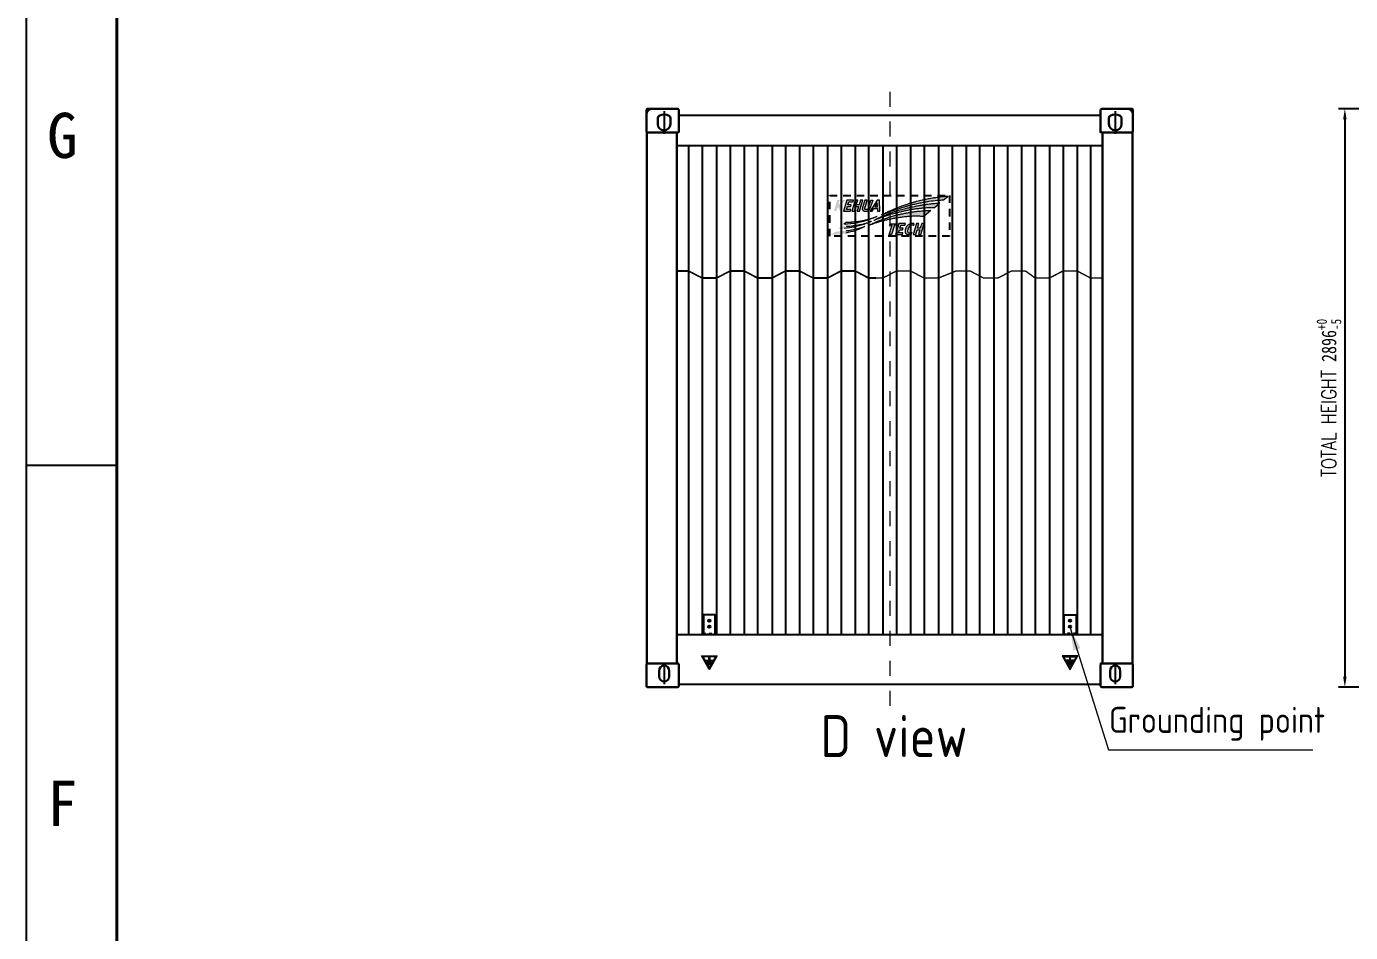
# Model space of a CAD drawing. Extents: x 61367 to 140945, y -1257 to 25588.
# Drawn here: x 61367 to 68000, y 16515 to 21051 of the extents above; entities that cross this region are included whole.
import ezdxf

# ---------------------------------------------------------------- set-up
doc = ezdxf.new("R2010")
doc.units = 0
doc.header["$MEASUREMENT"] = 0
doc.header["$PDMODE"] = 2
doc.header["$PDSIZE"] = 0.2
for name, pattern in [('ACAD_ISO02W100', [15, 12, -3]), ('ACAD_ISO03W100', [30, 12, -18]), ('AM_ISO08W050', [18, 12, -1.5, 3, -1.5]), ('CENTER', [50.8, 31.75, -6.35, 6.35, -6.35]), ('EB_DASH', [6, 3, -3]), ('JIS_02_0.7', [1.35, 0.75, -0.6])]:
    doc.linetypes.add(name, pattern=pattern)
doc.layers.get('0').update_dxf_attribs({"linetype": 'CONTINUOUS'})
doc.layers.get('DEFPOINTS').update_dxf_attribs({"linetype": 'CONTINUOUS'})
doc.layers.add('2', color=4, linetype='CENTER')
doc.layers.add('FORM', color=7, linetype='CONTINUOUS')
for name, color, linetype, lineweight in [('AM_0', 7, 'CONTINUOUS', 30), ('AM_7N', 4, 'AM_ISO08W050', 25), ('CO', 7, 'CONTINUOUS', 9), ('THICK', 7, 'CONTINUOUS', 0), ('图层1', 7, 'ACAD_ISO02W100', 18), ('尺寸层', 1, 'CONTINUOUS', 15), ('标注', 5, 'CONTINUOUS', 18)]:
    doc.layers.add(name, color=color, linetype=linetype, lineweight=lineweight)
doc.styles.add('GB', font='gbenor.shx', dxfattribs={"bigfont": 'gbcbig.shx'})
doc.styles.add('KEHUA', font='STFANGSO.TTF')
doc.styles.get("Standard").update_dxf_attribs({"font": 'SimSun.ttf', "height": 60})
doc.styles.add('txtstyle_200', font='tssdeng.shx', dxfattribs={"bigfont": 'hztxt.shx'})
doc.styles.add('仿宋', font='SimSun.ttf', dxfattribs={"width": 0.8})
doc.dimstyles.new('1.5DJ', dxfattribs={"dimscale": 1.5, "dimtxt": 75, "dimasz": 75, "dimexe": 20, "dimexo": 0, "dimgap": 20, "dimtad": 1, "dimdec": 1, "dimtxsty": 'Standard', "dimcen": 10, "dimclrd": 95, "dimclre": 95, "dimclrt": 95, "dimadec": 0, "dimazin": 0, "dimtfac": 1, "dimtdec": 1, "dimtmove": 1, "dimatfit": 3, "dimfxl": 1.25, "dimlwd": 13, "dimlwe": 15, "dimarcsym": 1})
doc.dimstyles.new('12倍', dxfattribs={"dimscale": 21, "dimtxt": 3.5, "dimasz": 2.5, "dimexe": 1.5, "dimexo": 0, "dimgap": 1, "dimtad": 1, "dimtoh": 1, "dimdsep": 46, "dimtxsty": '仿宋', "dimcen": 2.5, "dimdle": 5, "dimclrd": 4, "dimclre": 4, "dimclrt": 3, "dimadec": 0, "dimazin": 0, "dimtfac": 1, "dimtmove": 0, "dimatfit": 3, "dimfxl": 1, "dimtolj": 1, "dimarcsym": 0})

# ---------------------------------------------------------------- blocks, each defined once
blk = doc.blocks.new('WET5Y56YRFTWEDFWRW536T4TE4RWEFWE')
at = {"layer": 'FORM', "color": 4}
blk.add_line((150620.8, -41387.8), (150949.1, -41387.8), dxfattribs=at)
at = {"layer": 'FORM', "color": 6}
blk.add_lwpolyline([(150620.8, -36495.1), (178203.8, -36495.1), (178203.8, -56000.2), (150620.8, -56000.2)], close=True, dxfattribs=at)
at = {"layer": 'FORM', "color": 8, "lineweight": 40}
blk.add_lwpolyline([(150949.1, -55671.9), (177875.4, -55671.9), (177875.4, -36823.5), (150949.1, -36823.5)], close=True, dxfattribs=at)
at = {"layer": 'FORM', "color": 4, "style": 'KEHUA'}
for s, p in [('G', (150695.6, -40269.8)), ('F', (150695.6, -42699.7))]:
    blk.add_text(s, height=164.2, dxfattribs=at).set_placement(p)
blk = doc.blocks.new('EY5IU78I87UI786')
at = {"color": 2}
for p, q in [((872260.3, -72846.1), (872299.4, -72913.9)), ((872339, -72845.4), (872260.7, -72845.4)), ((872267.4, -72851.4), (872298.4, -72905.1)), ((872299.3, -72904.6), (872268.3, -72850.9)), ((872330.9, -72848.9), (872268.8, -72848.9)), ((872268.8, -72849.9), (872330.9, -72849.9)), ((872281.9, -72868), (872281.9, -72872)), ((872297.9, -72868), (872281.9, -72868)), ((872281.9, -72872), (872317.9, -72872)), ((872288.5, -72877.6), (872288.5, -72881.5)), ((872311.2, -72877.6), (872288.5, -72877.6)), ((872288.5, -72881.5), (872311.2, -72881.5)), ((872294.1, -72887.1), (872294.1, -72891)), ((872305.7, -72887.1), (872294.1, -72887.1)), ((872294.1, -72891), (872305.7, -72891)), ((872297.9, -72852.5), (872297.9, -72868)), ((872301.8, -72852.5), (872297.9, -72852.5)), ((872300.3, -72913.9), (872339.4, -72846.1)), ((872331.5, -72850.9), (872300.5, -72904.6)), ((872301.3, -72905.1), (872332.4, -72851.4)), ((872301.8, -72868), (872301.8, -72852.5)), ((872317.9, -72868), (872301.8, -72868)), ((872305.7, -72891), (872305.7, -72887.1)), ((872311.2, -72881.5), (872311.2, -72877.6)), ((872317.9, -72872), (872317.9, -72868))]:
    blk.add_line(p, q, dxfattribs=at)
for centre in [(872266.8, -72849.4), (872332.9, -72849.4), (872299.9, -72906.7)]:
    blk.add_circle(centre, 2.1, dxfattribs=at)
for centre, start, end in [((872260.7, -72845.9), 90, 210), ((872339, -72845.9), 330, 90), ((872299.9, -72913.7), 210, 330)]:
    blk.add_arc(centre, 0.5, start, end, dxfattribs=at)
blk = doc.blocks.new('A$C71887806')
h = blk.add_hatch(color=256)
edge = h.paths.add_edge_path()
edge.add_spline(control_points=[(14.74, 18.89), (14.73, 18.9), (14.72, 18.93), (14.7, 18.99), (14.67, 19.06), (14.63, 19.15), (14.58, 19.26), (14.52, 19.42), (14.44, 19.61), (14.18, 20.3), (13.86, 21.18), (13.5, 22.27), (13.23, 23.13), (12.82, 24.49), (12.48, 25.71), (12.19, 26.88), (12.01, 27.59), (11.79, 28.55), (11.53, 29.7), (11.29, 30.89), (11.07, 32.06), (10.86, 33.26), (10.63, 34.7), (10.38, 36.51), (10.16, 38.52), (10.01, 40.69), (9.95, 42.49), (9.97, 44), (10.01, 44.85), (10.05, 45.51), (10.1, 46.07), (10.15, 46.52), (10.18, 46.79)], knot_values=[0, 0, 0, 0, 0.156664, 0.371959, 0.73002, 1.086761, 1.571408, 2.187305, 3.117296, 4.104866, 11.080452, 14.356878, 17.978783, 21.936292, 31.461629, 33.287236, 36.476518, 40.233224, 45.267375, 50.601102, 54.907409, 59.6558, 65.256225, 72.484809, 81.732527, 89.561828, 98.750059, 103.420502, 107.725121, 109.100253, 111.344408, 114.549621, 114.549621, 114.549621, 114.549621], degree=3, periodic=0)
edge.add_line((10.18, 46.79), (7.29, 50.23))
edge.add_spline(control_points=[(7.29, 50.23), (7.28, 50.04), (7.28, 49.71), (7.29, 48.81), (7.33, 47.6), (7.44, 45.78), (7.6, 43.95), (7.83, 42.06), (8.05, 40.46), (8.32, 38.8), (8.66, 36.98), (9.06, 35.07), (9.55, 32.99), (10.02, 31.24), (10.5, 29.61), (10.86, 28.44), (11.21, 27.4), (11.51, 26.52), (11.82, 25.65), (12.15, 24.78), (12.5, 23.88), (12.91, 22.86), (13.31, 21.94), (13.73, 21), (14, 20.41), (14.23, 19.92), (14.37, 19.62), (14.48, 19.39), (14.56, 19.23), (14.63, 19.09), (14.69, 18.98), (14.73, 18.89)], knot_values=[0, 0, 0, 0, 2.251095, 4.037337, 10.776802, 16.941191, 26.033653, 32.819381, 39.939825, 45.569154, 53.075632, 62.20946, 69.106964, 78.847478, 84.06424, 89.557573, 93.671808, 97.270439, 100.741865, 104.859393, 108.490807, 112.321634, 118.121301, 120.665247, 124.704879, 125.969872, 127.219945, 128.699407, 129.029051, 129.388976, 130.547522, 130.547522, 130.547522, 130.547522], degree=3, periodic=0)
edge.add_line((14.73, 18.89), (14.74, 18.89))
edge = h.paths.add_edge_path()
edge.add_spline(control_points=[(3.44, 54.79), (3.45, 54.57), (3.49, 53.9), (3.59, 52.7), (3.75, 51.12), (3.93, 49.56), (4.16, 47.86), (4.41, 46.19), (4.72, 44.38), (5.02, 42.77), (5.35, 41.16), (5.74, 39.41), (6.27, 37.23), (6.83, 35.14), (7.43, 33.15), (7.89, 31.7), (8.42, 30.19), (8.8, 29.14), (9.16, 28.19), (9.43, 27.51), (9.74, 26.77), (10.08, 25.95), (10.4, 25.21), (10.73, 24.49), (10.99, 23.94), (11.21, 23.48), (11.39, 23.12), (11.56, 22.78), (11.72, 22.46), (11.85, 22.21), (11.93, 22.05), (11.98, 21.95), (12.03, 21.86), (12.06, 21.79), (12.09, 21.75), (12.11, 21.71), (12.12, 21.69), (12.13, 21.67), (12.14, 21.66), (12.15, 21.64), (12.16, 21.62), (12.16, 21.61)], knot_values=[0, 0, 0, 0, 2.680353, 8.080102, 14.525223, 21.795446, 26.996981, 35.223274, 42.186163, 49.123825, 54.985268, 61.936161, 70.776751, 82.081783, 87.958375, 95.855856, 100.393206, 107.28013, 109.30614, 112.631833, 116.092756, 119.061369, 123.262575, 125.863085, 128.659319, 130.501924, 132.117781, 133.478264, 135.092176, 136.398381, 136.830552, 137.285081, 137.781478, 138.00503, 138.221778, 138.412163, 138.495693, 138.564209, 138.610851, 138.665588, 138.837288, 138.837288, 138.837288, 138.837288], degree=3, periodic=0)
edge.add_spline(control_points=[(12.16, 21.61), (12.15, 21.64), (12.14, 21.67), (12.11, 21.72), (12.09, 21.77), (12.07, 21.83), (12.03, 21.92), (11.97, 22.06), (11.88, 22.28), (11.76, 22.59), (11.62, 22.93), (11.43, 23.43), (11.22, 23.97), (10.96, 24.67), (10.72, 25.34), (10.45, 26.1), (10.21, 26.82), (9.9, 27.73), (9.55, 28.83), (9.14, 30.18), (8.63, 31.94), (8.13, 33.82), (7.63, 35.88), (7.21, 37.83), (6.82, 39.84), (6.47, 41.98), (6.19, 43.97), (5.99, 45.85), (5.86, 47.4), (5.78, 48.77), (5.74, 49.92), (5.72, 50.89), (5.72, 51.58), (5.72, 51.96), (5.72, 52.07)], knot_values=[0, 0, 0, 0, 0.336928, 0.432734, 0.707624, 0.978258, 1.215264, 1.906319, 2.7907, 4.064011, 5.895574, 7.292648, 10.433281, 12.879811, 16.299953, 19.064562, 22.609088, 25.392075, 30.733019, 36.473671, 42.429405, 52.793357, 59.98618, 67.989181, 76.755881, 84.68391, 94.163165, 100.978893, 107.509874, 112.933503, 117.520651, 121.429385, 124.524463, 125.936083, 125.936083, 125.936083, 125.936083], degree=3, periodic=0)
edge.add_line((5.72, 52.07), (3.44, 54.79))
edge = h.paths.add_edge_path()
edge.add_spline(control_points=[(9.44, 25.45), (9.41, 25.52), (9.37, 25.6), (9.32, 25.73), (9.28, 25.82), (9.24, 25.92), (9.19, 26.04), (9.13, 26.2), (9.06, 26.36), (9, 26.51), (8.94, 26.65), (8.82, 26.96), (8.67, 27.31), (8.5, 27.75), (8.36, 28.11), (8.21, 28.5), (8.02, 29.03), (7.76, 29.71), (7.48, 30.5), (7.19, 31.31), (6.92, 32.09), (6.6, 33.06), (6.26, 34.1), (5.86, 35.36), (5.46, 36.7), (5.01, 38.26), (4.52, 40.09), (3.99, 42.22), (3.44, 44.68), (2.97, 47.1), (2.5, 50), (2.21, 52.42), (2.05, 54.32), (1.99, 55.23), (1.96, 55.9), (1.94, 56.4), (1.93, 56.55)], knot_values=[0, 0, 0, 0, 0.87523, 1.097172, 1.661139, 2.006644, 2.394707, 3.319909, 4.000149, 4.564089, 5.273105, 5.807208, 8.534045, 9.922459, 11.490078, 13.143715, 14.970889, 18.271272, 21.972058, 25.101434, 28.583578, 31.886236, 37.516261, 41.697583, 47.831275, 54.357239, 61.361074, 70.587968, 80.8957, 91.788456, 100.237234, 116.399379, 121.13538, 123.220309, 127.403297, 129.240324, 129.240324, 129.240324, 129.240324], degree=3, periodic=0)
edge.add_line((1.93, 56.55), (0, 58.87))
edge.add_spline(control_points=[(0, 58.87), (0.01, 58.76), (0.05, 58.35), (0.12, 57.57), (0.23, 56.33), (0.4, 54.75), (0.64, 52.91), (0.91, 51.14), (1.22, 49.31), (1.56, 47.6), (1.93, 45.91), (2.28, 44.46), (2.58, 43.27), (2.83, 42.34), (3.01, 41.71), (3.17, 41.14), (3.33, 40.61), (3.54, 39.92), (3.82, 39.01), (4.55, 36.76), (5.35, 34.56), (6.24, 32.36), (6.66, 31.36), (7.06, 30.43), (7.47, 29.52), (7.85, 28.69), (8.19, 27.97), (8.45, 27.43), (8.67, 26.98), (8.86, 26.61), (8.97, 26.37), (9.07, 26.17), (9.15, 26.02), (9.2, 25.92), (9.24, 25.85), (9.26, 25.8), (9.29, 25.74), (9.32, 25.69), (9.34, 25.64), (9.37, 25.59), (9.4, 25.53), (9.43, 25.48), (9.44, 25.45)], knot_values=[0, 0, 0, 0, 1.415946, 4.874534, 9.525791, 16.349342, 24.095501, 31.901395, 37.873875, 46.559705, 52.896728, 58.700164, 64.561819, 67.721663, 70.273758, 72.503628, 74.875279, 76.849786, 81.251424, 86.396433, 105.364498, 109.451914, 114.955312, 118.441327, 121.766557, 126.943636, 129.37394, 131.411481, 134.218633, 135.360409, 136.47941, 137.392754, 138.026114, 138.511768, 138.781714, 138.967972, 139.22198, 139.499944, 139.713437, 139.907325, 140.168786, 140.545581, 140.545581, 140.545581, 140.545581], degree=3, periodic=0)
h = blk.add_hatch(color=256)
h.paths.add_polyline_path([(7.55, 4.51), (7.55, 5.96), (4.62, 4.47), (2.05, 7.33), (2.05, 6.11), (4.36, 3.68), (2.05, 4.38), (2.05, 3.15), (7.55, 1.48), (7.55, 2.71), (5.76, 3.26), (5.53, 3.51)])
h.paths.add_polyline_path([(6.73, 7.78), (5.17, 8.25), (5.17, 9.89), (4.34, 10.14), (4.34, 8.51), (2.87, 8.95), (2.87, 11.06), (2.05, 11.31), (2.05, 7.97), (7.55, 6.3), (7.55, 9.78), (6.73, 10.03)])
h.paths.add_polyline_path([(5.19, 12.45), (5.19, 13.85), (7.55, 13.13), (7.55, 14.37), (2.05, 16.04), (2.05, 14.81), (4.34, 14.11), (4.34, 12.71), (2.05, 13.41), (2.05, 12.17), (7.55, 10.5), (7.55, 11.73)])
edge = h.paths.add_edge_path()
edge.add_spline(control_points=[(5.88, 18.88), (5.96, 18.86), (6.1, 18.81), (6.32, 18.7), (6.53, 18.55), (6.7, 18.29), (6.78, 18.01), (6.81, 17.71), (6.8, 17.38), (6.62, 17.02), (6.29, 16.99), (6.07, 17.02), (5.88, 17.07), (5.7, 17.13), (5.52, 17.19), (5.36, 17.23), (5.25, 17.27), (5.2, 17.28)], knot_values=[0, 0, 0, 0, 0.690392, 1.152233, 1.948456, 2.801764, 3.57751, 4.2841, 5.240826, 6.241905, 7.155972, 7.616975, 8.08334, 8.732174, 9.166861, 9.614156, 10.045312, 10.045312, 10.045312, 10.045312], degree=3, periodic=0)
edge.add_line((5.2, 17.28), (2.05, 18.24))
edge.add_line((2.05, 18.24), (2.05, 17.01))
edge.add_line((2.05, 17.01), (5.75, 15.88))
edge.add_spline(control_points=[(5.75, 15.88), (5.88, 15.85), (6.11, 15.78), (6.44, 15.74), (6.79, 15.76), (7.11, 15.87), (7.39, 16.14), (7.54, 16.49), (7.62, 17), (7.63, 17.55), (7.55, 18.09), (7.42, 18.51), (7.25, 18.84), (7.03, 19.12), (6.75, 19.39), (6.44, 19.59), (6.16, 19.71), (6.02, 19.76), (5.96, 19.77)], knot_values=[0, 0, 0, 0, 1.063617, 1.934694, 2.676021, 3.859548, 4.541627, 5.767279, 6.838497, 8.648865, 10.222315, 11.199345, 12.153248, 13.161172, 14.07725, 15.31118, 16.051903, 16.530437, 16.530437, 16.530437, 16.530437], degree=3, periodic=0)
edge.add_line((5.96, 19.77), (2.05, 20.97))
edge.add_line((2.05, 20.97), (2.05, 20.05))
edge.add_line((2.05, 20.05), (5.88, 18.88))
h.paths.add_polyline_path([(6.23, 21.52), (6.23, 23.33), (7.55, 23.34), (7.55, 24.6), (2.05, 24.37), (2.05, 23.22), (7.55, 19.7), (7.55, 20.7)])
h.paths.add_polyline_path([(5.43, 22), (3.42, 23.25), (5.43, 23.31)], flags=16)
h.paths.add_polyline_path([(14.69, 31.9), (14.69, 33.07), (13.89, 33.31), (13.89, 29.73), (14.69, 29.49), (14.69, 30.69), (19.29, 29.29), (19.29, 30.5)])
h.paths.add_polyline_path([(14.67, 35.08), (14.67, 37.15), (13.87, 37.4), (13.87, 34.12), (19.27, 32.47), (19.27, 35.89), (18.47, 36.14), (18.47, 33.93), (16.93, 34.4), (16.93, 36), (16.12, 36.25), (16.12, 34.64)])
edge = h.paths.add_edge_path()
edge.add_spline(control_points=[(14, 41.91), (13.96, 41.84), (13.9, 41.71), (13.84, 41.43), (13.81, 41.16), (13.8, 40.9), (13.8, 40.65), (13.82, 40.36), (13.89, 40.01), (14.01, 39.63), (14.2, 39.25), (14.42, 38.9), (14.7, 38.56), (15, 38.27), (15.3, 38.04), (15.57, 37.86), (15.86, 37.71), (16.21, 37.56), (16.56, 37.45), (16.94, 37.34), (17.31, 37.26), (17.7, 37.22), (18.12, 37.24), (18.52, 37.36), (18.85, 37.61), (19.09, 37.91), (19.27, 38.3), (19.35, 38.72), (19.36, 39.14), (19.34, 39.5), (19.28, 39.86), (19.22, 40.15), (19.14, 40.31), (19.12, 40.35)], knot_values=[0, 0, 0, 0, 0.617628, 1.236613, 2.318139, 2.795739, 3.434268, 4.324717, 5.194001, 6.377997, 7.586627, 8.610299, 9.784466, 11.132134, 12.04694, 12.868558, 13.811009, 14.765677, 15.950066, 16.837129, 17.963354, 19.058073, 20.03767, 21.421992, 22.381922, 23.448853, 24.496372, 25.878833, 26.878492, 27.939466, 28.869417, 29.891373, 30.303838, 30.303838, 30.303838, 30.303838], degree=3, periodic=0)
edge.add_line((19.12, 40.35), (18.29, 40.61))
edge.add_spline(control_points=[(18.29, 40.61), (18.3, 40.57), (18.35, 40.46), (18.42, 40.22), (18.49, 39.92), (18.52, 39.6), (18.53, 39.3), (18.48, 38.99), (18.31, 38.73), (18.06, 38.57), (17.79, 38.5), (17.42, 38.5), (17.04, 38.56), (16.63, 38.68), (16.23, 38.81), (15.88, 38.96), (15.56, 39.15), (15.34, 39.32), (15.1, 39.54), (14.9, 39.78), (14.74, 40.1), (14.64, 40.43), (14.63, 40.79), (14.65, 41.11), (14.71, 41.33), (14.76, 41.51), (14.81, 41.6), (14.84, 41.66)], knot_values=[0, 0, 0, 0, 0.290603, 1.018779, 2.031348, 2.811945, 3.659938, 4.45087, 5.392275, 6.080414, 6.848454, 7.668159, 9.028897, 10.057703, 11.091735, 12.515123, 13.195403, 14.139837, 14.757669, 15.84911, 16.706834, 17.639796, 18.681843, 19.618907, 20.275064, 20.560943, 21.108332, 21.108332, 21.108332, 21.108332], degree=3, periodic=0)
edge.add_line((14.84, 41.66), (14, 41.91))
h.paths.add_polyline_path([(19.27, 41.38), (19.27, 42.59), (16.95, 43.3), (16.95, 44.67), (19.27, 43.96), (19.27, 45.18), (13.87, 46.82), (13.87, 45.61), (16.12, 44.92), (16.12, 43.55), (13.87, 44.23), (13.87, 43.02)])
h = blk.add_hatch(color=256)
edge = h.paths.add_edge_path()
edge.add_spline(control_points=[(10.21, 23.23), (10.22, 23.18), (10.25, 23.11), (10.29, 23), (10.33, 22.89), (10.39, 22.73), (10.46, 22.52), (10.56, 22.25), (10.67, 21.94), (10.79, 21.58), (10.96, 21.09), (11.14, 20.54), (11.34, 19.89), (11.53, 19.27), (11.74, 18.53), (11.93, 17.84), (12.1, 17.12), (12.27, 16.39), (12.43, 15.56), (12.58, 14.69), (12.69, 13.97), (12.78, 13.26), (12.86, 12.59), (12.93, 11.87), (12.98, 11.23), (13.02, 10.65), (13.05, 10.18), (13.08, 9.72), (13.09, 9.31), (13.11, 8.86), (13.12, 8.39), (13.12, 8.02), (13.11, 7.83)], knot_values=[0, 0, 0, 0, 0.600039, 0.983366, 1.39585, 1.930183, 3.100726, 4.069772, 5.362361, 7.099273, 8.662641, 11.614304, 14.083951, 16.861282, 19.378594, 23.436438, 25.442946, 28.286776, 32.526298, 35.605395, 38.962952, 41.243311, 44.314415, 47.068877, 49.889552, 52.058194, 54.134731, 55.62173, 57.606252, 59.02685, 61.006569, 63.381216, 63.381216, 63.381216, 63.381216], degree=3, periodic=0)
edge.add_line((13.11, 7.83), (14.3, 6.42))
edge.add_line((14.3, 6.42), (14.26, 7.2))
edge.add_line((14.26, 7.2), (14.19, 8.29))
edge.add_line((14.19, 8.29), (14, 10.03))
edge.add_line((14, 10.03), (13.74, 11.79))
edge.add_line((13.74, 11.79), (13.56, 12.79))
edge.add_line((13.56, 12.79), (13.41, 13.52))
edge.add_line((13.41, 13.52), (13.15, 14.71))
edge.add_line((13.15, 14.71), (12.94, 15.58))
edge.add_line((12.94, 15.58), (12.73, 16.39))
edge.add_line((12.73, 16.39), (12.44, 17.41))
edge.add_line((12.44, 17.41), (12.18, 18.27))
edge.add_line((12.18, 18.27), (11.79, 19.42))
edge.add_line((11.79, 19.42), (11.48, 20.28))
edge.add_line((11.48, 20.28), (11.1, 21.24))
edge.add_line((11.1, 21.24), (10.96, 21.58))
edge.add_line((10.96, 21.58), (10.82, 21.9))
edge.add_line((10.82, 21.9), (10.68, 22.23))
edge.add_line((10.68, 22.23), (10.55, 22.52))
edge.add_line((10.55, 22.52), (10.48, 22.66))
edge.add_line((10.48, 22.66), (10.43, 22.77))
edge.add_line((10.43, 22.77), (10.38, 22.87))
edge.add_line((10.38, 22.87), (10.28, 23.07))
edge.add_line((10.28, 23.07), (10.26, 23.12))
edge.add_line((10.26, 23.12), (10.24, 23.15))
edge.add_line((10.24, 23.15), (10.23, 23.18))
edge.add_line((10.23, 23.18), (10.23, 23.18))
edge.add_line((10.23, 23.18), (10.21, 23.23))
h.paths.add_polyline_path([(16.01, 9.32), (15.82, 10.48), (15.62, 11.53), (15.38, 12.62), (15.03, 13.99), (14.68, 15.17), (14.26, 16.44), (13.97, 17.22), (13.63, 18.07), (13.45, 18.51), (13.28, 18.9), (13.05, 19.42), (12.99, 19.53), (12.92, 19.69), (12.88, 19.78), (12.82, 19.9), (12.79, 19.96), (12.77, 20), (12.71, 20.13), (12.7, 20.14), (12.69, 20.16), (12.72, 20.1), (12.74, 20.05), (12.77, 19.97), (12.83, 19.82), (12.89, 19.67), (12.99, 19.39), (13.1, 19.09), (13.2, 18.81), (13.38, 18.28), (13.45, 18.04), (13.63, 17.46), (13.81, 16.81), (13.97, 16.2), (14.13, 15.54), (14.24, 15.05), (14.35, 14.49), (14.45, 13.99), (14.54, 13.48), (14.66, 12.81), (14.74, 12.26), (14.78, 11.98), (14.87, 11.35), (14.92, 10.93), (14.99, 10.27), (15.08, 9.44), (15.13, 8.8), (15.16, 8.36), (15.18, 8.04), (15.21, 7.66), (15.23, 7.17), (15.25, 6.75), (15.27, 6.36), (15.28, 5.89), (15.3, 5.22), (16.6, 3.67), (16.54, 4.41), (16.47, 5.38), (16.36, 6.54), (16.18, 8.11)])
h.paths.add_polyline_path([(17.45, 7.59), (17.56, 6.73), (17.65, 5.82), (17.7, 5.28), (17.75, 4.62), (17.81, 3.68), (17.87, 2.6), (17.9, 2.11), (19.66, 0), (19.63, 0.38), (19.59, 0.77), (19.55, 1.26), (19.48, 1.86), (19.42, 2.43), (19.34, 3.09), (19.22, 4.04), (19.11, 4.79), (18.95, 5.79), (18.79, 6.71), (18.65, 7.4), (18.48, 8.2), (18.37, 8.71), (18.06, 9.92), (17.77, 10.94), (17.47, 11.91), (17.22, 12.64), (16.96, 13.33), (16.76, 13.87), (16.51, 14.45), (16.3, 14.94), (16.16, 15.23), (16.05, 15.48), (15.95, 15.69), (15.81, 15.96), (15.7, 16.18), (15.64, 16.3), (15.56, 16.45), (15.51, 16.54), (15.47, 16.62), (15.44, 16.68), (15.4, 16.74), (15.38, 16.78), (15.33, 16.87), (15.31, 16.9), (15.3, 16.94), (15.33, 16.84), (15.37, 16.73), (15.46, 16.48), (15.59, 16.07), (15.79, 15.45), (16.04, 14.61), (16.16, 14.17), (16.32, 13.58), (16.42, 13.18), (16.55, 12.67), (16.67, 12.14), (16.84, 11.33), (16.99, 10.58), (17.03, 10.34), (17.16, 9.62), (17.27, 8.93), (17.37, 8.19)])
for p, q in [((5.72, 52.07), (3.44, 54.79)), ((7.29, 50.23), (10.18, 46.79)), ((10.21, 23.23), (10.23, 23.18)), ((10.23, 23.18), (10.24, 23.15)), ((10.23, 23.18), (10.23, 23.18)), ((10.24, 23.15), (10.26, 23.12)), ((10.26, 23.12), (10.28, 23.07)), ((10.28, 23.07), (10.38, 22.87)), ((10.38, 22.87), (10.43, 22.77)), ((10.43, 22.77), (10.48, 22.66)), ((10.48, 22.66), (10.55, 22.52)), ((10.55, 22.52), (10.68, 22.23)), ((10.68, 22.23), (10.82, 21.9)), ((10.82, 21.9), (10.96, 21.58)), ((10.96, 21.58), (11.1, 21.24)), ((11.1, 21.24), (11.48, 20.28)), ((11.48, 20.28), (11.79, 19.42)), ((12.72, 20.1), (12.69, 20.16)), ((12.69, 20.16), (12.7, 20.14)), ((12.7, 20.14), (12.71, 20.13)), ((12.71, 20.13), (12.77, 20)), ((12.74, 20.05), (12.72, 20.1)), ((12.77, 19.97), (12.74, 20.05)), ((12.77, 20), (12.79, 19.96)), ((11.79, 19.42), (12.18, 18.27)), ((12.18, 18.27), (12.44, 17.41)), ((12.44, 17.41), (12.73, 16.39)), ((12.73, 16.39), (12.94, 15.58)), ((12.83, 19.82), (12.77, 19.97)), ((12.79, 19.96), (12.82, 19.9)), ((12.82, 19.9), (12.88, 19.78)), ((12.89, 19.67), (12.83, 19.82)), ((12.88, 19.78), (12.92, 19.69)), ((12.99, 19.39), (12.89, 19.67)), ((12.92, 19.69), (12.99, 19.53)), ((12.94, 15.58), (13.15, 14.71)), ((12.99, 19.53), (13.05, 19.42)), ((13.1, 19.09), (12.99, 19.39)), ((13.05, 19.42), (13.28, 18.9)), ((13.2, 18.81), (13.1, 19.09)), ((13.15, 14.71), (13.41, 13.52)), ((13.38, 18.28), (13.2, 18.81)), ((13.28, 18.9), (13.45, 18.51)), ((13.45, 18.04), (13.38, 18.28)), ((13.41, 13.52), (13.56, 12.79)), ((13.45, 18.51), (13.63, 18.07)), ((13.63, 17.46), (13.45, 18.04)), ((13.63, 18.07), (13.97, 17.22)), ((13.81, 16.81), (13.63, 17.46)), ((13.97, 16.2), (13.81, 16.81)), ((13.97, 17.22), (14.26, 16.44)), ((14.13, 15.54), (13.97, 16.2)), ((14.24, 15.05), (14.13, 15.54)), ((14.35, 14.49), (14.24, 15.05)), ((14.26, 16.44), (14.68, 15.17)), ((14.45, 13.99), (14.35, 14.49)), ((14.54, 13.48), (14.45, 13.99)), ((14.66, 12.81), (14.54, 13.48)), ((14.68, 15.17), (15.03, 13.99)), ((14.73, 18.89), (14.74, 18.89)), ((15.03, 13.99), (15.38, 12.62)), ((15.3, 16.94), (15.33, 16.84)), ((15.3, 16.94), (15.31, 16.9)), ((15.33, 16.84), (15.3, 16.94)), ((15.31, 16.9), (15.33, 16.87)), ((15.33, 16.87), (15.38, 16.78)), ((15.37, 16.73), (15.33, 16.84)), ((15.46, 16.48), (15.37, 16.73)), ((15.38, 16.78), (15.4, 16.74)), ((15.4, 16.74), (15.44, 16.68)), ((15.44, 16.68), (15.47, 16.62)), ((15.59, 16.07), (15.46, 16.48)), ((15.47, 16.62), (15.51, 16.54)), ((15.51, 16.54), (15.56, 16.45)), ((15.56, 16.45), (15.64, 16.3)), ((15.79, 15.45), (15.59, 16.07)), ((15.64, 16.3), (15.7, 16.18)), ((15.7, 16.18), (15.81, 15.96)), ((16.04, 14.61), (15.79, 15.45)), ((15.81, 15.96), (15.95, 15.69)), ((15.95, 15.69), (16.05, 15.48)), ((16.16, 14.17), (16.04, 14.61)), ((16.05, 15.48), (16.16, 15.23)), ((16.16, 15.23), (16.3, 14.94)), ((16.32, 13.58), (16.16, 14.17)), ((16.3, 14.94), (16.51, 14.45)), ((16.42, 13.18), (16.32, 13.58)), ((16.51, 14.45), (16.76, 13.87)), ((16.76, 13.87), (16.96, 13.33)), ((16.96, 13.33), (17.22, 12.64)), ((13.11, 7.83), (14.3, 6.42)), ((13.56, 12.79), (13.74, 11.79)), ((13.74, 11.79), (14, 10.03)), ((14, 10.03), (14.19, 8.29)), ((14.19, 8.29), (14.26, 7.2)), ((14.74, 12.26), (14.66, 12.81)), ((14.78, 11.98), (14.74, 12.26)), ((14.87, 11.35), (14.78, 11.98)), ((14.92, 10.93), (14.87, 11.35)), ((14.99, 10.27), (14.92, 10.93)), ((15.08, 9.44), (14.99, 10.27)), ((15.13, 8.8), (15.08, 9.44)), ((15.16, 8.36), (15.13, 8.8)), ((15.18, 8.04), (15.16, 8.36)), ((15.21, 7.66), (15.18, 8.04)), ((15.38, 12.62), (15.62, 11.53)), ((15.62, 11.53), (15.82, 10.48)), ((15.82, 10.48), (16.01, 9.32)), ((16.01, 9.32), (16.18, 8.11)), ((16.18, 8.11), (16.36, 6.54)), ((16.55, 12.67), (16.42, 13.18)), ((16.67, 12.14), (16.55, 12.67)), ((16.84, 11.33), (16.67, 12.14)), ((16.99, 10.58), (16.84, 11.33)), ((17.03, 10.34), (16.99, 10.58)), ((17.16, 9.62), (17.03, 10.34)), ((17.27, 8.93), (17.16, 9.62)), ((17.22, 12.64), (17.47, 11.91)), ((17.37, 8.19), (17.27, 8.93)), ((17.45, 7.59), (17.37, 8.19)), ((17.47, 11.91), (17.77, 10.94)), ((17.77, 10.94), (18.06, 9.92)), ((18.06, 9.92), (18.37, 8.71)), ((18.37, 8.71), (18.48, 8.2)), ((18.48, 8.2), (18.65, 7.4))]:
    blk.add_line(p, q)
at = {"linetype": 'Continuous', "lineweight": 0}
for p, q in [((13.87, 46.82), (13.87, 45.61)), ((19.27, 45.18), (13.87, 46.82)), ((13.87, 45.61), (16.12, 44.92)), ((13.87, 44.23), (13.87, 43.02)), ((16.12, 43.55), (13.87, 44.23)), ((13.87, 43.02), (19.27, 41.38)), ((14.84, 41.66), (14, 41.91)), ((16.12, 44.92), (16.12, 43.55)), ((16.95, 44.67), (19.27, 43.96)), ((16.95, 43.3), (16.95, 44.67)), ((19.27, 42.59), (16.95, 43.3)), ((18.29, 40.61), (19.12, 40.35)), ((19.27, 43.96), (19.27, 45.18)), ((19.27, 41.38), (19.27, 42.59)), ((13.87, 37.4), (13.87, 34.12)), ((14.67, 37.15), (13.87, 37.4)), ((13.87, 34.12), (19.27, 32.47)), ((13.89, 33.31), (14.69, 33.07)), ((13.89, 29.73), (13.89, 33.31)), ((14.67, 35.08), (14.67, 37.15)), ((16.12, 34.64), (14.67, 35.08)), ((16.12, 36.25), (16.12, 34.64)), ((16.93, 36), (16.12, 36.25)), ((16.93, 34.4), (16.93, 36)), ((18.47, 33.93), (16.93, 34.4)), ((18.47, 36.14), (18.47, 33.93)), ((19.27, 35.89), (18.47, 36.14)), ((19.27, 32.47), (19.27, 35.89)), ((14.69, 29.49), (13.89, 29.73)), ((14.69, 33.07), (14.69, 31.9)), ((14.69, 31.9), (19.29, 30.5)), ((14.69, 30.69), (14.69, 29.49)), ((19.29, 29.29), (14.69, 30.69)), ((19.29, 30.5), (19.29, 29.29)), ((7.55, 24.6), (2.05, 24.37)), ((2.05, 24.37), (2.05, 23.22)), ((2.05, 23.22), (7.55, 19.7)), ((2.05, 20.97), (5.96, 19.77)), ((2.05, 20.05), (2.05, 20.97)), ((5.88, 18.88), (2.05, 20.05)), ((5.43, 23.31), (3.42, 23.25)), ((3.42, 23.25), (5.43, 22)), ((5.43, 22), (5.43, 23.31)), ((6.23, 23.33), (7.55, 23.34)), ((6.23, 21.52), (6.23, 23.33)), ((7.55, 20.7), (6.23, 21.52)), ((7.55, 23.34), (7.55, 24.6)), ((7.55, 19.7), (7.55, 20.7)), ((2.05, 18.24), (2.05, 17.01)), ((5.2, 17.28), (2.05, 18.24)), ((2.05, 17.01), (5.75, 15.88)), ((2.05, 16.04), (2.05, 14.81)), ((7.55, 14.37), (2.05, 16.04)), ((2.05, 14.81), (4.34, 14.11)), ((2.05, 13.41), (2.05, 12.17)), ((4.34, 12.71), (2.05, 13.41)), ((4.34, 14.11), (4.34, 12.71)), ((5.19, 13.85), (7.55, 13.13)), ((5.19, 12.45), (5.19, 13.85)), ((7.55, 13.13), (7.55, 14.37)), ((2.05, 12.17), (7.55, 10.5)), ((2.05, 11.31), (2.05, 7.97)), ((2.87, 11.06), (2.05, 11.31)), ((2.05, 7.97), (7.55, 6.3)), ((2.87, 8.95), (2.87, 11.06)), ((4.34, 8.51), (2.87, 8.95)), ((4.34, 10.14), (4.34, 8.51)), ((5.17, 9.89), (4.34, 10.14)), ((5.17, 8.25), (5.17, 9.89)), ((6.73, 7.78), (5.17, 8.25)), ((7.55, 11.73), (5.19, 12.45)), ((6.73, 10.03), (6.73, 7.78)), ((7.55, 9.78), (6.73, 10.03)), ((7.55, 10.5), (7.55, 11.73)), ((7.55, 6.3), (7.55, 9.78))]:
    blk.add_line(p, q, dxfattribs=at)
for points, knots in [([(9.44, 25.45), (9.43, 25.48), (9.4, 25.53), (9.37, 25.59), (9.34, 25.64), (9.32, 25.69), (9.29, 25.74), (9.26, 25.8), (9.24, 25.85), (9.2, 25.92), (9.15, 26.02), (9.07, 26.17), (8.97, 26.37), (8.86, 26.61), (8.67, 26.98), (8.45, 27.43), (8.19, 27.97), (7.85, 28.69), (7.47, 29.52), (7.06, 30.43), (6.66, 31.36), (6.24, 32.36), (5.35, 34.56), (4.55, 36.76), (3.82, 39.01), (3.54, 39.92), (3.33, 40.61), (3.17, 41.14), (3.01, 41.71), (2.83, 42.34), (2.58, 43.27), (2.28, 44.46), (1.93, 45.91), (1.56, 47.6), (1.22, 49.31), (0.91, 51.14), (0.64, 52.91), (0.4, 54.75), (0.23, 56.33), (0.12, 57.57), (0.05, 58.35), (0.01, 58.76), (0, 58.87)], [0, 0, 0, 0, 0.376795, 0.638256, 0.832144, 1.045637, 1.323601, 1.577609, 1.763867, 2.033813, 2.519467, 3.152827, 4.066171, 5.185172, 6.326948, 9.1341, 11.171641, 13.601945, 18.779024, 22.104254, 25.590269, 31.093667, 35.181083, 54.149148, 59.294158, 63.695795, 65.670302, 68.041953, 70.271823, 72.823918, 75.983762, 81.845417, 87.648853, 93.985876, 102.671706, 108.644186, 116.45008, 124.196239, 131.01979, 135.671047, 139.129635, 140.545581, 140.545581, 140.545581, 140.545581]), ([(9.44, 25.45), (9.41, 25.52), (9.37, 25.6), (9.32, 25.73), (9.28, 25.82), (9.24, 25.92), (9.19, 26.04), (9.13, 26.2), (9.06, 26.36), (9, 26.51), (8.94, 26.65), (8.82, 26.96), (8.67, 27.31), (8.5, 27.75), (8.36, 28.11), (8.21, 28.5), (8.02, 29.03), (7.76, 29.71), (7.48, 30.5), (7.19, 31.31), (6.92, 32.09), (6.6, 33.06), (6.26, 34.1), (5.86, 35.36), (5.46, 36.7), (5.01, 38.26), (4.52, 40.09), (3.99, 42.22), (3.44, 44.68), (2.97, 47.1), (2.5, 50), (2.21, 52.42), (2.05, 54.32), (1.99, 55.23), (1.96, 55.9), (1.94, 56.4), (1.93, 56.55)], [0, 0, 0, 0, 0.87523, 1.097172, 1.661139, 2.006644, 2.394707, 3.319909, 4.000149, 4.564089, 5.273105, 5.807208, 8.534045, 9.922459, 11.490078, 13.143715, 14.970889, 18.271272, 21.972058, 25.101434, 28.583578, 31.886236, 37.516261, 41.697583, 47.831275, 54.357239, 61.361074, 70.587968, 80.8957, 91.788456, 100.237234, 116.399379, 121.13538, 123.220309, 127.403297, 129.240324, 129.240324, 129.240324, 129.240324]), ([(12.16, 21.61), (12.16, 21.62), (12.15, 21.64), (12.14, 21.66), (12.13, 21.67), (12.12, 21.69), (12.11, 21.71), (12.09, 21.75), (12.06, 21.79), (12.03, 21.86), (11.98, 21.95), (11.93, 22.05), (11.85, 22.21), (11.72, 22.46), (11.56, 22.78), (11.39, 23.12), (11.21, 23.48), (10.99, 23.94), (10.73, 24.49), (10.4, 25.21), (10.08, 25.95), (9.74, 26.77), (9.43, 27.51), (9.16, 28.19), (8.8, 29.14), (8.42, 30.19), (7.89, 31.7), (7.43, 33.15), (6.83, 35.14), (6.27, 37.23), (5.74, 39.41), (5.35, 41.16), (5.02, 42.77), (4.72, 44.38), (4.41, 46.19), (4.16, 47.86), (3.93, 49.56), (3.75, 51.12), (3.59, 52.7), (3.49, 53.9), (3.45, 54.57), (3.44, 54.79)], [0, 0, 0, 0, 0.171699, 0.226437, 0.273078, 0.341595, 0.425125, 0.61551, 0.832258, 1.05581, 1.552207, 2.006735, 2.438907, 3.745111, 5.359023, 6.719507, 8.335364, 10.177969, 12.974203, 15.574712, 19.775918, 22.744531, 26.205455, 29.531148, 31.557158, 38.444082, 42.981432, 50.878913, 56.755505, 68.060537, 76.901127, 83.852019, 89.713463, 96.651125, 103.614013, 111.840307, 117.041841, 124.312065, 130.757185, 136.156935, 138.837288, 138.837288, 138.837288, 138.837288]), ([(12.16, 21.61), (12.15, 21.64), (12.14, 21.67), (12.11, 21.72), (12.09, 21.77), (12.07, 21.83), (12.03, 21.92), (11.97, 22.06), (11.88, 22.28), (11.76, 22.59), (11.62, 22.93), (11.43, 23.43), (11.22, 23.97), (10.96, 24.67), (10.72, 25.34), (10.45, 26.1), (10.21, 26.82), (9.9, 27.73), (9.55, 28.83), (9.14, 30.18), (8.63, 31.94), (8.13, 33.82), (7.63, 35.88), (7.21, 37.83), (6.82, 39.84), (6.47, 41.98), (6.19, 43.97), (5.99, 45.85), (5.86, 47.4), (5.78, 48.77), (5.74, 49.92), (5.72, 50.89), (5.72, 51.58), (5.72, 51.96), (5.72, 52.07)], [0, 0, 0, 0, 0.336928, 0.432734, 0.707624, 0.978258, 1.215264, 1.906319, 2.7907, 4.064011, 5.895574, 7.292648, 10.433281, 12.879811, 16.299953, 19.064562, 22.609088, 25.392075, 30.733019, 36.473671, 42.429405, 52.793357, 59.98618, 67.989181, 76.755881, 84.68391, 94.163165, 100.978893, 107.509874, 112.933503, 117.520651, 121.429385, 124.524463, 125.936083, 125.936083, 125.936083, 125.936083]), ([(14.73, 18.89), (14.69, 18.98), (14.63, 19.09), (14.56, 19.23), (14.48, 19.39), (14.37, 19.62), (14.23, 19.92), (14, 20.41), (13.73, 21), (13.31, 21.94), (12.91, 22.86), (12.5, 23.88), (12.15, 24.78), (11.82, 25.65), (11.51, 26.52), (11.21, 27.4), (10.86, 28.44), (10.5, 29.61), (10.02, 31.24), (9.55, 32.99), (9.06, 35.07), (8.66, 36.98), (8.32, 38.8), (8.05, 40.46), (7.83, 42.06), (7.6, 43.95), (7.44, 45.78), (7.33, 47.6), (7.29, 48.81), (7.28, 49.71), (7.28, 50.04), (7.29, 50.23)], [0, 0, 0, 0, 1.158546, 1.518471, 1.848115, 3.327577, 4.57765, 5.842643, 9.882275, 12.426221, 18.225888, 22.056715, 25.688129, 29.805657, 33.277083, 36.875714, 40.989949, 46.483282, 51.700044, 61.440558, 68.338062, 77.47189, 84.978368, 90.607697, 97.728141, 104.513869, 113.606331, 119.77072, 126.510185, 128.296427, 130.547522, 130.547522, 130.547522, 130.547522]), ([(14.74, 18.89), (14.73, 18.9), (14.72, 18.93), (14.7, 18.99), (14.67, 19.06), (14.63, 19.15), (14.58, 19.26), (14.52, 19.42), (14.44, 19.61), (14.18, 20.3), (13.86, 21.18), (13.5, 22.27), (13.23, 23.13), (12.82, 24.49), (12.48, 25.71), (12.19, 26.88), (12.01, 27.59), (11.79, 28.55), (11.53, 29.7), (11.29, 30.89), (11.07, 32.06), (10.86, 33.26), (10.63, 34.7), (10.38, 36.51), (10.16, 38.52), (10.01, 40.69), (9.95, 42.49), (9.97, 44), (10.01, 44.85), (10.05, 45.51), (10.1, 46.07), (10.15, 46.52), (10.18, 46.79)], [0, 0, 0, 0, 0.156664, 0.371959, 0.73002, 1.086761, 1.571408, 2.187305, 3.117296, 4.104866, 11.080452, 14.356878, 17.978783, 21.936292, 31.461629, 33.287236, 36.476518, 40.233224, 45.267375, 50.601102, 54.907409, 59.6558, 65.256225, 72.484809, 81.732527, 89.561828, 98.750059, 103.420502, 107.725121, 109.100253, 111.344408, 114.549621, 114.549621, 114.549621, 114.549621]), ([(13.11, 7.83), (13.12, 8.02), (13.12, 8.39), (13.11, 8.86), (13.09, 9.31), (13.08, 9.72), (13.05, 10.18), (13.02, 10.65), (12.98, 11.23), (12.93, 11.87), (12.86, 12.59), (12.78, 13.26), (12.69, 13.97), (12.58, 14.69), (12.43, 15.56), (12.27, 16.39), (12.1, 17.12), (11.93, 17.84), (11.74, 18.53), (11.53, 19.27), (11.34, 19.89), (11.14, 20.54), (10.96, 21.09), (10.79, 21.58), (10.67, 21.94), (10.56, 22.25), (10.46, 22.52), (10.39, 22.73), (10.33, 22.89), (10.29, 23), (10.25, 23.11), (10.22, 23.18), (10.21, 23.23)], [0, 0, 0, 0, 2.374647, 4.354365, 5.774964, 7.759486, 9.246484, 11.323022, 13.491664, 16.312339, 19.066801, 22.137905, 24.418264, 27.775821, 30.854918, 35.09444, 37.93827, 39.944778, 44.002622, 46.519934, 49.297265, 51.766912, 54.718574, 56.281943, 58.018855, 59.311444, 60.28049, 61.451033, 61.985366, 62.39785, 62.781177, 63.381216, 63.381216, 63.381216, 63.381216])]:
    blk.add_open_spline(points, degree=3, knots=knots)
for points, knots in [([(14, 41.91), (13.96, 41.84), (13.9, 41.71), (13.84, 41.43), (13.81, 41.16), (13.8, 40.9), (13.8, 40.65), (13.82, 40.36), (13.89, 40.01), (14.01, 39.63), (14.2, 39.25), (14.42, 38.9), (14.7, 38.56), (15, 38.27), (15.3, 38.04), (15.57, 37.86), (15.86, 37.71), (16.21, 37.56), (16.56, 37.45), (16.94, 37.34), (17.31, 37.26), (17.7, 37.22), (18.12, 37.24), (18.52, 37.36), (18.85, 37.61), (19.09, 37.91), (19.27, 38.3), (19.35, 38.72), (19.36, 39.14), (19.34, 39.5), (19.28, 39.86), (19.22, 40.15), (19.14, 40.31), (19.12, 40.35)], [0, 0, 0, 0, 0.617628, 1.236613, 2.318139, 2.795739, 3.434268, 4.324717, 5.194001, 6.377997, 7.586627, 8.610299, 9.784466, 11.132134, 12.04694, 12.868558, 13.811009, 14.765677, 15.950066, 16.837129, 17.963354, 19.058073, 20.03767, 21.421992, 22.381922, 23.448853, 24.496372, 25.878833, 26.878492, 27.939466, 28.869417, 29.891373, 30.303838, 30.303838, 30.303838, 30.303838]), ([(14.84, 41.66), (14.81, 41.6), (14.76, 41.51), (14.71, 41.33), (14.65, 41.11), (14.63, 40.79), (14.64, 40.43), (14.74, 40.1), (14.9, 39.78), (15.1, 39.54), (15.34, 39.32), (15.56, 39.15), (15.88, 38.96), (16.23, 38.81), (16.63, 38.68), (17.04, 38.56), (17.42, 38.5), (17.79, 38.5), (18.06, 38.57), (18.31, 38.73), (18.48, 38.99), (18.53, 39.3), (18.52, 39.6), (18.49, 39.92), (18.42, 40.22), (18.35, 40.46), (18.3, 40.57), (18.29, 40.61)], [0, 0, 0, 0, 0.547389, 0.833268, 1.489425, 2.426488, 3.468536, 4.401498, 5.259221, 6.350663, 6.968494, 7.912929, 8.593209, 10.016597, 11.050629, 12.079434, 13.440172, 14.259878, 15.027917, 15.716057, 16.657462, 17.448394, 18.296387, 19.076983, 20.089553, 20.817729, 21.108332, 21.108332, 21.108332, 21.108332]), ([(5.88, 18.88), (5.96, 18.86), (6.1, 18.81), (6.32, 18.7), (6.53, 18.55), (6.7, 18.29), (6.78, 18.01), (6.81, 17.71), (6.8, 17.38), (6.62, 17.02), (6.29, 16.99), (6.07, 17.02), (5.88, 17.07), (5.7, 17.13), (5.52, 17.19), (5.36, 17.23), (5.25, 17.27), (5.2, 17.28)], [0, 0, 0, 0, 0.690392, 1.152233, 1.948456, 2.801764, 3.57751, 4.2841, 5.240826, 6.241905, 7.155972, 7.616975, 8.08334, 8.732174, 9.166861, 9.614156, 10.045312, 10.045312, 10.045312, 10.045312]), ([(5.75, 15.88), (5.88, 15.85), (6.11, 15.78), (6.44, 15.74), (6.79, 15.76), (7.11, 15.87), (7.39, 16.14), (7.54, 16.49), (7.62, 17), (7.63, 17.55), (7.55, 18.09), (7.42, 18.51), (7.25, 18.84), (7.03, 19.12), (6.75, 19.39), (6.44, 19.59), (6.16, 19.71), (6.02, 19.76), (5.96, 19.77)], [0, 0, 0, 0, 1.063617, 1.934694, 2.676021, 3.859548, 4.541627, 5.767279, 6.838497, 8.648865, 10.222315, 11.199345, 12.153248, 13.161172, 14.07725, 15.31118, 16.051903, 16.530437, 16.530437, 16.530437, 16.530437])]:
    blk.add_open_spline(points, degree=3, knots=knots, dxfattribs=at)
at = {"layer": '图层1'}
blk.add_line((1.93, 56.55), (0, 58.87), dxfattribs=at)
blk = doc.blocks.new('*D722')
at = {"layer": 'DEFPOINTS', "color": 0, "transparency": 16777216}
for p in [(68137.2, 20639.1), (67971.6, 17743.1), (68137.2, 17743.1)]:
    blk.add_point(p, dxfattribs=at)
at = {"layer": 'THICK', "color": 4, "linetype": 'Continuous', "lineweight": -2, "transparency": 16777216}
for p, q in [((68137.2, 20639.1), (67940.1, 20639.1)), ((67971.6, 20586.6), (67971.6, 17795.6)), ((68137.2, 17743.1), (67940.1, 17743.1))]:
    blk.add_line(p, q, dxfattribs=at)
at = {"layer": 'THICK', "color": 4, "transparency": 16777216}
for points in [[(67962.9, 20586.6), (67980.4, 20586.6), (67971.6, 20639.1)], [(67962.9, 17795.6), (67980.4, 17795.6), (67971.6, 17743.1)]]:
    blk.add_solid(points, dxfattribs=at)
at = {"layer": 'THICK', "color": 3, "lineweight": 13, "transparency": 16777216, "insert": (67892, 19191.1), "char_height": 73.5, "attachment_point": 5, "rotation": 90, "style": '仿宋'}
blk.add_mtext('\\A1;{\\Fromans,gbcbig|c134;TOTAL HEIGHT\\A1;\\fSimSun|b0|i0|c134|p2; 2896\\H0.7x;\\S+0^ -5;}', dxfattribs=at)

msp = doc.modelspace()

# ---------------------------------------------------------------- linework, layer by layer
for p, q in [((64683.799, 20455.086), (64683.799, 18006.086)), ((64751.799, 20455.086), (64751.799, 18006.086)), ((64823.799, 20455.086), (64823.799, 18006.086)), ((64891.799, 20455.086), (64891.799, 18006.086)), ((64961.799, 20455.086), (64961.799, 18006.086)), ((65029.799, 20455.086), (65029.799, 18006.086)), ((65101.799, 20455.086), (65101.799, 18006.086)), ((65169.799, 20455.086), (65169.799, 18006.086)), ((65239.799, 20455.086), (65239.799, 18006.086)), ((65307.799, 20455.086), (65307.799, 18006.086)), ((65379.799, 20455.086), (65379.799, 18006.086)), ((65447.799, 20455.086), (65447.799, 18006.086)), ((65517.799, 20455.086), (65517.799, 18006.086)), ((65585.799, 20455.086), (65585.799, 18006.086)), ((65657.799, 20455.086), (65657.799, 18006.086)), ((65725.799, 20455.086), (65725.799, 18006.086)), ((65795.799, 20455.086), (65795.799, 18006.086)), ((65863.799, 20455.086), (65863.799, 18006.086)), ((65935.799, 20455.086), (65935.799, 18006.086)), ((66003.799, 20455.086), (66003.799, 18006.086)), ((66073.799, 20455.086), (66073.799, 18006.086)), ((66141.799, 20455.086), (66141.799, 18006.086)), ((66213.799, 20455.086), (66213.799, 18006.086)), ((66281.799, 20455.086), (66281.799, 18006.086)), ((66351.799, 20455.086), (66351.799, 18006.086)), ((66419.799, 20455.086), (66419.799, 18006.086)), ((66491.799, 20455.086), (66491.799, 18006.086)), ((66559.799, 20455.086), (66559.799, 18006.086)), ((66629.799, 20455.086), (66629.799, 18006.086)), ((66697.799, 20455.086), (66697.799, 18006.086))]:
    msp.add_line(p, q)
at = {"layer": '2', "color": 1, "linetype": 'JIS_02_0.7', "ltscale": 50}
msp.add_lwpolyline([(65391.299, 20205.086), (65991.299, 20205.086), (65991.299, 20001.086), (65391.299, 20001.086)], close=True, dxfattribs=at)
at = {"layer": 'AM_0'}
for p, q in [((64529.549, 20592.928), (64529.549, 20562.836)), ((64593.049, 20592.928), (64593.049, 20562.836)), ((66789.549, 20592.928), (66789.549, 20562.836)), ((66853.049, 20592.928), (66853.049, 20562.836)), ((64625.299, 20521.086), (64625.299, 17861.086)), ((66757.299, 20521.086), (66757.299, 17861.086)), ((64476.303, 17743.086), (64628.293, 17743.086)), ((66906.295, 17743.086), (66754.305, 17743.086))]:
    msp.add_line(p, q, dxfattribs=at)
for points in [[(64472.299, 20633.086, -0.41421382), (64478.299, 20639.086), (64628.299, 20639.086, -0.41421397), (64634.299, 20633.086), (64634.299, 20527.086, -0.41421407), (64628.299, 20521.086), (64478.299, 20521.086, -0.41421254), (64472.299, 20527.086)], [(66910.299, 20633.086, 0.41421382), (66904.299, 20639.086), (66754.299, 20639.086, 0.41421397), (66748.299, 20633.086), (66748.299, 20527.086, 0.41421407), (66754.299, 20521.086), (66904.299, 20521.086, 0.41421254), (66910.299, 20527.086)], [(64478.299, 17861.086), (64628.293, 17861.086, -0.41421356), (64634.299, 17855.08), (64634.299, 17749.092, -0.41421356), (64628.293, 17743.086), (64478.305, 17743.086, -0.41421356), (64472.299, 17749.092), (64472.299, 17855.086, -0.41421382)], [(64535.862, 17825.669, -1), (64586.913, 17825.669), (64586.913, 17797.14, -1), (64535.862, 17797.14)], [(66904.299, 17861.086), (66754.305, 17861.086, 0.41421356), (66748.299, 17855.08), (66748.299, 17749.092, 0.41421356), (66754.305, 17743.086), (66904.293, 17743.086, 0.41421356), (66910.299, 17749.092), (66910.299, 17855.086, 0.41421382)], [(66846.735, 17825.669, 1), (66795.684, 17825.669), (66795.684, 17797.14, 1), (66846.735, 17797.14)]]:
    msp.add_lwpolyline(points, format="xyb", close=True, dxfattribs=at)
for points in [[(64627.299, 17861.086), (64475.299, 17861.086), (64475.299, 20521.086), (64627.299, 20521.086)], [(66755.299, 17861.086), (66907.299, 17861.086), (66907.299, 20521.086), (66755.299, 20521.086)]]:
    msp.add_lwpolyline(points, dxfattribs=at)
for centre, radius, start, end in [((64502.299, 20609.086), 30, 90.00008, 180.0001), ((66880.299, 20609.086), 30, 359.9999, 89.99992), ((64542.049, 20592.928), 12.5, 120.0002, 180.0001), ((64561.299, 20559.586), 51, 60.00005, 120.0001), ((64580.549, 20592.928), 12.5, 0, 60.00005), ((66802.049, 20592.928), 12.5, 119.99995, 180), ((66821.299, 20559.586), 51, 59.9999, 119.99995), ((66840.549, 20592.928), 12.5, 359.9999, 59.9998), ((64561.299, 20562.836), 31.75, 180.0001, 0), ((66821.299, 20562.836), 31.75, 180, 359.9999)]:
    msp.add_arc(centre, radius, start, end, dxfattribs=at)
at = {"layer": 'AM_7N'}
for p, q in [((64561.299, 20627.086), (64561.299, 20514.586)), ((66821.299, 20627.086), (66821.299, 20514.586)), ((64561.388, 17858.627), (64561.388, 17758.526)), ((66821.21, 17858.627), (66821.21, 17758.526))]:
    msp.add_line(p, q, dxfattribs=at)
at = {"layer": 'CO'}
for points in [[(65621.799, 19793.484), (65586.158, 19793.484), (65518.158, 19827.984), (65482.799, 19827.984), (65447.44, 19827.984), (65379.44, 19793.484), (65308.158, 19793.484), (65240.158, 19827.984), (65204.799, 19827.984), (65169.44, 19827.984), (65101.44, 19793.484), (65030.158, 19793.484), (64962.158, 19827.984), (64926.799, 19827.984), (64891.44, 19827.984), (64823.44, 19793.484), (64752.158, 19793.484), (64684.158, 19827.984), (64625.299, 19827.984)], [(64625.299, 19826.484), (64683.799, 19826.484), (64751.799, 19791.984), (64823.799, 19791.984), (64891.799, 19826.484), (64926.799, 19826.484), (64961.799, 19826.484), (65029.799, 19791.984), (65101.799, 19791.984), (65169.799, 19826.484), (65204.799, 19826.484), (65239.799, 19826.484), (65307.799, 19791.984), (65379.799, 19791.984), (65447.799, 19826.484), (65482.799, 19826.484), (65517.799, 19826.484), (65585.799, 19791.984), (65621.799, 19791.984)], [(65621.799, 19793.484), (65657.44, 19793.484), (65725.44, 19827.984), (65760.799, 19827.984), (65796.158, 19827.984), (65864.158, 19793.484), (65935.44, 19793.484), (66023.44, 19827.984), (66058.799, 19827.984), (66094.158, 19827.984), (66162.158, 19793.484), (66233.44, 19793.484), (66301.44, 19827.984), (66336.799, 19827.984), (66372.158, 19827.984), (66420.158, 19793.484), (66491.44, 19793.484), (66559.44, 19827.984), (66630.158, 19827.984), (66698.158, 19793.484), (66757.299, 19793.484)], [(66757.299, 19791.984), (66697.799, 19791.984), (66629.799, 19826.484), (66559.799, 19826.484), (66491.799, 19791.984), (66419.799, 19791.984), (66371.799, 19826.484), (66336.799, 19826.484), (66301.799, 19826.484), (66233.799, 19791.984), (66161.799, 19791.984), (66093.799, 19826.484), (66058.799, 19826.484), (66023.799, 19826.484), (65935.799, 19791.984), (65863.799, 19791.984), (65795.799, 19826.484), (65760.799, 19826.484), (65725.799, 19826.484), (65657.799, 19791.984), (65621.799, 19791.984)]]:
    msp.add_lwpolyline(points, dxfattribs=at)
at = {"layer": 'THICK', "color": 1, "linetype": 'EB_DASH', "ltscale": 25}
msp.add_line((65691.299, 20724.853), (65691.299, 17638.922), dxfattribs=at)
at = {"layer": 'THICK', "lineweight": -3}
for points in [[(64634.299, 20521.086), (64625.299, 20521.086), (64625.299, 20455.086), (66757.299, 20455.086), (66757.299, 20521.086), (66748.299, 20521.086), (66748.299, 20605.086), (64634.299, 20605.086)], [(64634.299, 17861.086), (64625.299, 17861.086), (64625.299, 18006.086), (66757.299, 18006.086), (66757.299, 17861.086), (66748.299, 17861.086), (66748.299, 17756.086), (64634.299, 17756.086)]]:
    msp.add_lwpolyline(points, close=True, dxfattribs=at)
at = {"layer": 'THICK', "color": 2, "lineweight": -3}
for points in [[(64757.799, 18006.086), (64817.799, 18006.086), (64817.799, 18106.086), (64757.799, 18106.086)], [(66624.799, 18006.086), (66564.799, 18006.086), (66564.799, 18106.086), (66624.799, 18106.086)]]:
    msp.add_lwpolyline(points, close=True, dxfattribs=at)
at = {"layer": 'THICK', "color": 2, "linetype": 'ACAD_ISO03W100', "lineweight": -3}
for points in [[(64817.799, 18006.086), (64757.799, 18006.086), (64757.799, 18011.086), (64817.799, 18011.086)], [(66564.799, 18006.086), (66624.799, 18006.086), (66624.799, 18011.086), (66564.799, 18011.086)]]:
    msp.add_lwpolyline(points, close=True, dxfattribs=at)
at = {"layer": 'THICK', "color": 2, "lineweight": -3}
for centre in [(64787.799, 18076.086), (64787.799, 18046.086), (66594.799, 18076.086), (66594.799, 18046.086)]:
    msp.add_circle(centre, 6.5, dxfattribs=at)

# ---------------------------------------------------------------- block references
at = {"lineweight": -3, "xscale": 1.37632111327427, "yscale": 1.37632111327427, "zscale": 1.37632111327427}
msp.add_blockref('WET5Y56YRFTWEDFWRW536T4TE4RWEFWE', (-145935.765, 75817.136), dxfattribs=at)
at = {"layer": 'THICK', "lineweight": -3, "xscale": -1}
msp.add_blockref('EY5IU78I87UI786', (937087.675, 90745.49), dxfattribs=at)
at = {"layer": 'THICK', "lineweight": -3}
msp.add_blockref('EY5IU78I87UI786', (-805705.077, 90745.49), dxfattribs=at)
at = {"layer": '尺寸层', "xscale": 9.958947393664857, "yscale": 9.958947393664857, "zscale": 9.958947393664857, "rotation": 270}
msp.add_blockref('A$C71887806', (65397.431, 20202.277), dxfattribs=at)

# ---------------------------------------------------------------- texts
at = {"color": 34, "lineweight": 15, "insert": (66081.587, 17602.967), "char_height": 210, "attachment_point": 3, "style": 'GB'}
msp.add_mtext('D view', dxfattribs=at)
at = {"layer": '标注', "color": 1, "insert": (66789.607, 17475.053), "char_height": 130, "width": 1216.45957, "attachment_point": 7, "style": 'txtstyle_200'}
msp.add_mtext('{\\Fgbenor,gbcbig|c134;Grounding point }', dxfattribs=at)

# ---------------------------------------------------------------- dimensions: what is measured, and where the dimension line sits
at = {"layer": 'THICK', "color": 4, "lineweight": 13}
dim = msp.add_linear_dim(base=(67971.632, 17743.086), p1=(68137.171, 20639.086), p2=(68137.171, 17743.086), angle=90, text='{\\Fromans,gbcbig|c134;TOTAL HEIGHT\\A1;\\fSimSun|b0|i0|c134|p2; <>\\H0.7x;\\S+0^ -5;}', dimstyle='12倍', dxfattribs=at)
dim.commit()
dim.dimension.update_dxf_attribs({"geometry": '*D722', "text_midpoint": (67971.632, 19191.086), "dimtype": 160})

# ---------------------------------------------------------------- leaders
at = {"layer": 'THICK', "lineweight": -3}
msp.add_leader([(66595.676, 18039.646), (66787.832, 17430.043), (67810.844, 17430.043)], dimstyle='1.5DJ', override={"dimgap": 20, "dimtad": 0}, dxfattribs=at)

doc.saveas('drawing.dxf')
